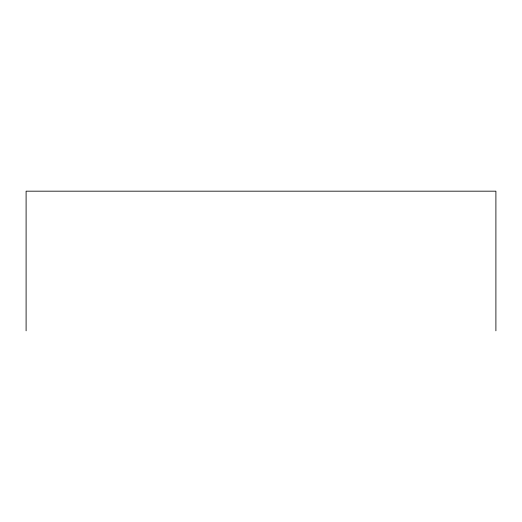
<?xml version="1.0" encoding="UTF-8"?>
<svg xmlns="http://www.w3.org/2000/svg" width="522" height="522" viewBox="0 0 522 522"><rect width="100%" height="100%" fill="white"/><g stroke="black" fill="none" stroke-linecap="round" stroke-linejoin="round"><path stroke-width="0.78" d="M495.9 330.824L495.9 191.176L26.1 191.176L26.1 330.824"/></g></svg>
